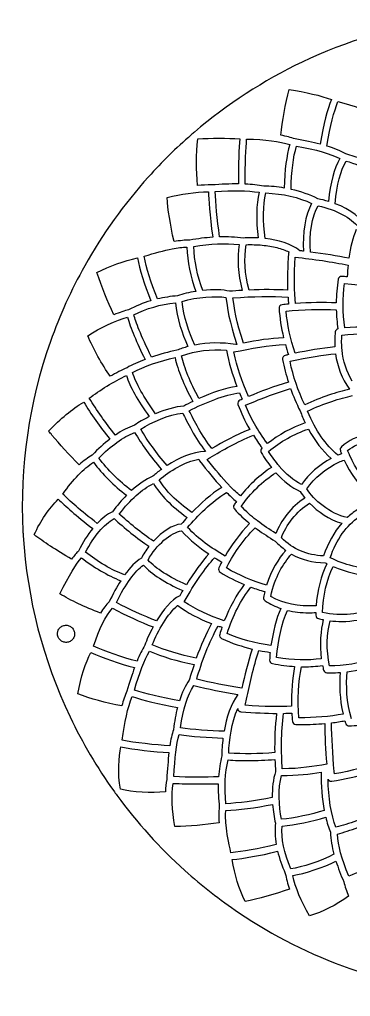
# Model space of a CAD drawing. Extents: x 47 to 537, y 322 to 810.
# Drawn here: x 47.4 to 211.5, y 321.7 to 806.6 of the extents above; entities that cross this region are included whole.
import ezdxf

# ---------------------------------------------------------------- set-up
doc = ezdxf.new("R2010")
doc.units = 0
doc.layers.add('SPLENDIDA_fix_overlaps', color=7, linetype='CONTINUOUS')

msp = doc.modelspace()

# ---------------------------------------------------------------- linework, layer by layer
at = {"layer": 'SPLENDIDA_fix_overlaps', "color": 7}
for points in [[(167.734581, 694.591264), (167.754581, 694.591264)], [(207.305482, 642.591394), (207.305482, 642.601393)], [(172.944568, 548.411629), (174.205564, 547.601631)], [(194.305514, 512.251719), (194.305514, 510.891723)], [(203.504491, 432.201919), (203.415491, 433.421916)], [(149.814625, 406.711983), (149.814625, 406.721983)]]:
    msp.add_lwpolyline(points, dxfattribs=at)
msp.add_lwpolyline([(72.444819, 497.951755), (72.03582, 497.761756), (71.615821, 497.621756), (71.185822, 497.521756), (70.745823, 497.461756), (70.294824, 497.461756), (69.855825, 497.491756), (69.415826, 497.581756), (68.984828, 497.711756), (68.584829, 497.881755), (68.19483, 498.101755), (67.82583, 498.351754), (67.495831, 498.651753), (67.185832, 498.971753), (66.915833, 499.331752), (66.685833, 499.711751), (66.504834, 500.11175), (66.355834, 500.531749), (66.254834, 500.971748), (66.205834, 501.411746), (66.194835, 501.851745), (66.234834, 502.301744), (66.314834, 502.731743), (66.444834, 503.161742), (66.625833, 503.571741), (66.834833, 503.96174), (67.095832, 504.321739), (67.385832, 504.661738), (67.714831, 504.961738), (68.06483, 505.231737), (68.444829, 505.461736), (68.855828, 505.651736), (69.274827, 505.791736), (69.705826, 505.891735), (70.145825, 505.951735), (70.595824, 505.951735), (71.035822, 505.921735), (71.475821, 505.831735), (71.89582, 505.701736), (72.305819, 505.531736), (72.694818, 505.311737), (73.064817, 505.061737), (73.395817, 504.761738), (73.705816, 504.441739), (73.964815, 504.08174), (74.194815, 503.701741), (74.385814, 503.301742), (74.535814, 502.881743), (74.635813, 502.441744), (74.685813, 502.001745), (74.694813, 501.561746), (74.655813, 501.111747), (74.564814, 500.681748), (74.435814, 500.251749), (74.265814, 499.84175), (74.044815, 499.451751), (73.794816, 499.091752), (73.504816, 498.751753), (73.174817, 498.451754), (72.825818, 498.181755)], close=True, dxfattribs=at)
for points in [[(256.975358, 806.550984), (232.955418, 803.000992), (209.464476, 795.87101), (187.564531, 785.421036)], [(187.564531, 785.421036), (168.334579, 776.251059), (150.325624, 764.521089), (134.125665, 750.681123)], [(177.004557, 749.121127), (177.794556, 756.01111), (179.105552, 764.901088), (181.155547, 771.81107)], [(181.155547, 771.81107), (189.265527, 770.541074), (196.845508, 768.761078), (202.064495, 766.901083)], [(202.064495, 766.901083), (199.9845, 761.741096), (198.274504, 755.031112), (196.415509, 744.691138)], [(199.705501, 743.771141), (201.575496, 754.221114), (203.254492, 760.851098), (205.314487, 765.861085)], [(205.314487, 765.861085), (212.984468, 763.86109), (220.564449, 761.111097), (225.855435, 758.441104)], [(132.515669, 749.301127), (125.035687, 742.811143), (117.964705, 735.86116), (111.345722, 728.501179)], [(134.125665, 750.681123), (133.584666, 750.221124), (133.044667, 749.761126), (132.515669, 749.301127)], [(135.685661, 724.221189), (134.944663, 731.97117), (134.955663, 739.411151), (135.725661, 747.381132)], [(135.725661, 747.381132), (142.495644, 747.761131), (150.345624, 747.751131), (156.615608, 747.361132)], [(156.615608, 747.361132), (156.214609, 742.681143), (155.84561, 735.371162), (155.94461, 724.961188)], [(159.345602, 724.861188), (159.245602, 735.331162), (159.615601, 742.601143), (160.0156, 747.221132)], [(160.0156, 747.221132), (169.194577, 747.031132), (176.385559, 746.131135), (181.444546, 744.551139)], [(184.01554, 747.271132), (182.024545, 748.00113), (179.685551, 748.621128), (177.004557, 749.121127)], [(196.415509, 744.691138), (192.814518, 745.621136), (188.674528, 746.491134), (184.01554, 747.271132)], [(181.444546, 744.551139), (179.754551, 739.031152), (178.845553, 731.93117), (178.685553, 722.941193)], [(182.084545, 722.271194), (182.205544, 731.191172), (183.095542, 738.391154), (184.745538, 743.691141)], [(184.745538, 743.691141), (194.385514, 742.011145), (201.705496, 739.93115), (206.155485, 737.631156)], [(209.155477, 739.85115), (206.825483, 741.261147), (203.665491, 742.571144), (199.705501, 743.771141)], [(206.155485, 737.631156), (203.375492, 732.631168), (201.584496, 725.761186), (200.605498, 716.281209)], [(217.575456, 737.031157), (214.774463, 738.221154), (211.88547, 739.191152), (209.155477, 739.85115)], [(203.91549, 715.171212), (204.855488, 724.791188), (206.575484, 731.581171), (209.305477, 736.311159)], [(209.305477, 736.311159), (217.875455, 734.041165), (226.915433, 728.901178), (228.955428, 725.161187)], [(111.345722, 728.501179), (99.194752, 715.011212), (88.575779, 700.14125), (79.714801, 684.291289)], [(142.615643, 724.461189), (140.345649, 724.491189), (138.035655, 724.401189), (135.685661, 724.221189)], [(155.94461, 724.961188), (151.91562, 725.001187), (147.495631, 724.841188), (142.615643, 724.461189)], [(168.464579, 723.93119), (165.705586, 724.411189), (162.665593, 724.711188), (159.345602, 724.861188)], [(178.685553, 722.941193), (175.355562, 723.511191), (171.91557, 723.85119), (168.464579, 723.93119)], [(120.524699, 718.231204), (127.625681, 720.0512), (134.504664, 720.981198), (141.024647, 721.051197)], [(123.99569, 696.351259), (122.105695, 704.861238), (120.935698, 712.221219), (120.524699, 718.231204)], [(141.024647, 721.051197), (141.165647, 717.151207), (141.655646, 709.991225), (143.174642, 698.511254)], [(144.424639, 721.181197), (153.125617, 721.801195), (160.274599, 721.681196), (166.194585, 720.841198)], [(146.584634, 698.671253), (145.395637, 707.631231), (144.625638, 715.651211), (144.424639, 721.181197)], [(166.194585, 720.841198), (164.765588, 714.631213), (164.605588, 706.721233), (165.765586, 698.141255)], [(169.254577, 697.851255), (168.01558, 706.511234), (168.12558, 714.461214), (169.605576, 720.491199)], [(169.605576, 720.491199), (177.875555, 720.1512), (185.935535, 718.271204), (192.245519, 715.291212)], [(195.254512, 717.611206), (191.444521, 719.611201), (186.935533, 721.191197), (182.084545, 722.271194)], [(200.605498, 716.281209), (198.895503, 716.791208), (197.115507, 717.241207), (195.254512, 717.611206)], [(192.245519, 715.291212), (189.084527, 709.601226), (187.535531, 700.431249), (188.274529, 691.581271)], [(191.734521, 691.151272), (190.885523, 699.741251), (192.395519, 708.981228), (195.464511, 714.101215)], [(195.464511, 714.101215), (204.555489, 712.15122), (211.625471, 708.341229), (215.544461, 703.371242)], [(220.14545, 702.571244), (217.214457, 707.92123), (211.535471, 712.301219), (203.91549, 715.171212)], [(143.174642, 698.511254), (139.575651, 698.261254), (135.82566, 697.801255), (131.84567, 697.091257)], [(158.405604, 698.121255), (154.555614, 698.611253), (150.645623, 698.791253), (146.584634, 698.671253)], [(165.765586, 698.141255), (163.214592, 698.281254), (160.714598, 698.261254), (158.405604, 698.121255)], [(214.405464, 702.411244), (212.655468, 698.291254), (211.444471, 693.681266), (210.705473, 688.10128)], [(123.064692, 692.721268), (125.765686, 693.241267), (128.18568, 693.541266), (130.375674, 693.651266)], [(131.84567, 697.091257), (129.495676, 697.081257), (126.895683, 696.831258), (123.99569, 696.351259)], [(130.375674, 693.651266), (130.685673, 686.271284), (132.12567, 679.031302), (134.765663, 671.631321)], [(133.745666, 693.971265), (142.064645, 695.351262), (149.334627, 695.651261), (156.375609, 694.921263)], [(138.214654, 672.08132), (135.515661, 679.461301), (134.035665, 686.641283), (133.745666, 693.971265)], [(156.375609, 694.921263), (155.234612, 687.92128), (155.694611, 680.271299), (157.754606, 672.13132)], [(161.214597, 672.301319), (159.084602, 680.401299), (158.595604, 687.95128), (159.774601, 694.791263)], [(159.774601, 694.791263), (162.504594, 694.911263), (165.185587, 694.831263), (167.734581, 694.591264)], [(167.754581, 694.591264), (170.314574, 694.351264), (172.754568, 693.941265), (174.984563, 693.361267)], [(186.444534, 691.791271), (182.095545, 695.281262), (175.694561, 697.121257), (169.254577, 697.851255)], [(174.984563, 693.361267), (177.214557, 692.801268), (179.254552, 692.07127), (181.004547, 691.211272)], [(109.225727, 689.061277), (114.544714, 690.761273), (119.105702, 691.97127), (123.064692, 692.721268)], [(115.82571, 667.90133), (112.484719, 676.15131), (110.254724, 683.261292), (109.225727, 689.061277)], [(180.845548, 690.651273), (180.225549, 684.07129), (180.14555, 677.641306), (180.355549, 672.241319)], [(181.004547, 691.211272), (180.915548, 691.031272), (180.865548, 690.851273), (180.845548, 690.651273)], [(184.205539, 665.621336), (183.665541, 671.121322), (183.375542, 679.721301), (184.08454, 688.621278)], [(184.08454, 688.621278), (193.044517, 687.681281), (202.605493, 686.251284), (210.325474, 684.701288)], [(188.274529, 691.581271), (187.665531, 691.651271), (187.055532, 691.721271), (186.444534, 691.791271)], [(210.705473, 688.10128), (205.024487, 689.231277), (198.395504, 690.291274), (191.734521, 691.151272)], [(79.714801, 684.291289), (72.995818, 672.291319), (67.294832, 659.721351), (62.714843, 646.761383)], [(85.765786, 681.081297), (92.08477, 684.01129), (99.214752, 686.971283), (105.924735, 688.251279)], [(105.924735, 688.251279), (106.995733, 682.301294), (109.165727, 675.321312), (112.504719, 667.011332)], [(210.325474, 684.701288), (210.155475, 682.861293), (210.024475, 680.911298), (209.935475, 678.851303)], [(94.115765, 660.03135), (90.975773, 666.861333), (88.285779, 673.621316), (85.765786, 681.081297)], [(207.214482, 679.091302), (206.334484, 679.161302), (205.535486, 678.541304), (205.405486, 677.651306)], [(209.935475, 678.851303), (209.035477, 678.941303), (208.13548, 679.021302), (207.214482, 679.091302)], [(205.405486, 677.651306), (204.794488, 673.711316), (204.484489, 669.831325), (204.444489, 665.911335)], [(208.635478, 653.501366), (207.605481, 661.191347), (207.564481, 668.281329), (208.535479, 675.571311)], [(208.535479, 675.571311), (217.734456, 674.751313), (225.984435, 673.291317), (232.09542, 671.421321)], [(125.785686, 669.451326), (122.314694, 669.161327), (119.004702, 668.651328), (115.82571, 667.90133)], [(134.765663, 671.631321), (131.535671, 671.121322), (128.395679, 670.381324), (125.785686, 669.451326)], [(127.98468, 666.611333), (135.205662, 668.931328), (144.984638, 669.551326), (149.765626, 668.601328)], [(151.435621, 671.691321), (148.334629, 672.541319), (143.365642, 672.621318), (138.214654, 672.08132)], [(157.754606, 672.13132), (155.674611, 672.01132), (153.564616, 671.87132), (151.435621, 671.691321)], [(153.214617, 668.421329), (163.105592, 669.181327), (172.475569, 669.321327), (180.524549, 668.831328)], [(180.355549, 672.241319), (174.535564, 672.581319), (168.05558, 672.601318), (161.214597, 672.301319)], [(112.504719, 667.011332), (108.674728, 665.881335), (105.015737, 664.391339), (101.504746, 662.511344)], [(104.09574, 660.03135), (110.365724, 663.221342), (117.135707, 665.141337), (124.665688, 665.921335)], [(124.665688, 665.921335), (125.575686, 658.541354), (127.794681, 650.841373), (130.915673, 644.241389)], [(134.305664, 645.031387), (131.135672, 651.531371), (128.865678, 659.251352), (127.98468, 666.611333)], [(149.765626, 668.601328), (150.375624, 664.00134), (151.375622, 656.471359), (155.075612, 645.331387)], [(158.435604, 646.001385), (154.895613, 656.571359), (153.825615, 663.84134), (153.214617, 668.421329)], [(177.595556, 665.021337), (176.694558, 664.921338), (176.02456, 664.13134), (176.08456, 663.231342)], [(180.814548, 665.351337), (179.714551, 665.251337), (178.635553, 665.141337), (177.595556, 665.021337)], [(180.524549, 668.831328), (180.605548, 667.581331), (180.705548, 666.421334), (180.814548, 665.351337)], [(204.444489, 665.911335), (198.334504, 666.201334), (191.015522, 666.091335), (184.205539, 665.621336)], [(101.504746, 662.511344), (99.635751, 662.061345), (97.024757, 661.191347), (94.115765, 660.03135)], [(112.834718, 639.051402), (107.385732, 650.001375), (105.064737, 656.571359), (104.09574, 660.03135)], [(176.08456, 663.231342), (176.385559, 658.451354), (177.135557, 653.611366), (178.325554, 648.641378)], [(179.595551, 661.821345), (187.564531, 662.621343), (196.984508, 662.881343), (204.475489, 662.501344)], [(184.09554, 640.951398), (181.645546, 648.231379), (180.16555, 655.101362), (179.595551, 661.821345)], [(204.475489, 662.501344), (204.564489, 659.401351), (204.834488, 656.241359), (205.274487, 652.981368)], [(81.185797, 649.551376), (87.064782, 653.571366), (95.765761, 657.311357), (100.895748, 658.831353)], [(100.895748, 658.831353), (102.395744, 653.621366), (105.424736, 646.321384), (109.615726, 637.881405)], [(203.97549, 651.511371), (203.725491, 648.941378), (203.665491, 646.461384), (203.794491, 644.06139)], [(205.274487, 652.981368), (204.575489, 652.811368), (204.05549, 652.231369), (203.97549, 651.511371)], [(207.305482, 642.601393), (207.084482, 644.941388), (207.064482, 647.371382), (207.254482, 649.881375)], [(207.254482, 649.881375), (214.705463, 651.031372), (223.88544, 650.611373), (229.375427, 648.881378)], [(229.625426, 652.341369), (224.05544, 653.911365), (215.88546, 654.361364), (208.635478, 653.501366)], [(62.714843, 646.761383), (52.06487, 616.681458), (47.395882, 584.491539), (49.064877, 552.631618)], [(92.365769, 629.511426), (88.285779, 635.201412), (83.97579, 643.451391), (81.185797, 649.551376)], [(154.655613, 645.241387), (147.714631, 646.391384), (140.814648, 646.311384), (134.305664, 645.031387)], [(153.655616, 641.561396), (162.084595, 643.341392), (170.905573, 644.941388), (179.205552, 645.281387)], [(155.075612, 645.331387), (154.935613, 645.301387), (154.794613, 645.271387), (154.655613, 645.241387)], [(178.325554, 648.641378), (171.81457, 648.321379), (165.064587, 647.291382), (158.435604, 646.001385)], [(179.205552, 645.281387), (179.665551, 643.621391), (180.18555, 641.941395), (180.745548, 640.241399)], [(125.365687, 642.411394), (121.305697, 641.641396), (116.955708, 640.451399), (112.834718, 639.051402)], [(130.915673, 644.241389), (129.024677, 643.731391), (127.174682, 643.121392), (125.365687, 642.411394)], [(127.785681, 639.691401), (134.685663, 642.211394), (142.285644, 643.121392), (150.044625, 642.391394)], [(150.044625, 642.391394), (151.155622, 636.09141), (152.915618, 630.381424), (155.194612, 624.501439)], [(160.944598, 619.461451), (157.665606, 627.071432), (155.145612, 633.921415), (153.655616, 641.561396)], [(180.745548, 640.241399), (180.19455, 640.1214), (179.655551, 640.0014), (179.165552, 639.8914)], [(181.535546, 636.931408), (190.435524, 638.871403), (198.314504, 640.1714), (204.09549, 640.671398)], [(203.794491, 644.06139), (197.444506, 643.511391), (189.885525, 642.141395), (184.09554, 640.951398)], [(204.09549, 640.671398), (204.935488, 634.281414), (207.214482, 628.451429), (210.964473, 623.041442)], [(212.415469, 627.061432), (209.524476, 631.84142), (207.83448, 636.981408), (207.305482, 642.591394)], [(109.615726, 637.881405), (106.265734, 636.601408), (103.185742, 635.201412), (100.694748, 633.781416)], [(103.455741, 631.421421), (109.024727, 634.381414), (117.135707, 637.211407), (124.524689, 638.771403)], [(124.524689, 638.771403), (125.924685, 632.431419), (128.745678, 625.441436), (133.294667, 617.061457)], [(136.385659, 618.501454), (131.88567, 626.751433), (129.105677, 633.571416), (127.785681, 639.691401)], [(179.165552, 639.8914), (178.265554, 639.691401), (177.685556, 638.811403), (177.865555, 637.911405)], [(177.865555, 637.911405), (178.645553, 633.921415), (179.575551, 630.231424), (180.714548, 626.631433)], [(188.845528, 615.291462), (185.405536, 622.571444), (183.155542, 629.211427), (181.535546, 636.931408)], [(100.694748, 633.781416), (98.165755, 632.661418), (95.274762, 631.171422), (92.365769, 629.511426)], [(114.875713, 610.921473), (108.964728, 619.091452), (105.115737, 625.981435), (103.455741, 631.421421)], [(81.984795, 618.671453), (86.865783, 622.451444), (94.355764, 627.021432), (100.375749, 629.891425)], [(100.375749, 629.891425), (102.185745, 624.261439), (105.915735, 617.551456), (111.705721, 609.481476)], [(180.714548, 626.631433), (173.584566, 624.511439), (166.745583, 621.871445), (160.944598, 619.461451)], [(131.575671, 612.371469), (139.044652, 616.361459), (149.355627, 620.411449), (156.495609, 621.241447)], [(155.194612, 624.501439), (149.524626, 623.671441), (142.564644, 621.261447), (136.385659, 618.501454)], [(156.495609, 621.241447), (156.924608, 620.221449), (157.355607, 619.191452), (157.805605, 618.141455)], [(159.484601, 615.161462), (165.754586, 617.831455), (173.615566, 620.981448), (181.794546, 623.411441)], [(181.794546, 623.411441), (183.095542, 619.761451), (184.625538, 616.13146), (186.495534, 612.311469)], [(210.964473, 623.041442), (204.944488, 621.641446), (196.955508, 619.251452), (188.845528, 615.291462)], [(61.785846, 602.331494), (67.82583, 608.551479), (73.424816, 613.171467), (79.194802, 616.731458)], [(79.194802, 616.731458), (82.845793, 610.691473), (87.205782, 604.521489), (92.18577, 598.361504)], [(94.944763, 600.361499), (89.964775, 606.511484), (85.605786, 612.661468), (81.984795, 618.671453)], [(133.294667, 617.061457), (131.714671, 616.291459), (130.225674, 615.511461), (128.845678, 614.751463)], [(156.655608, 617.651456), (155.82561, 617.291457), (155.415611, 616.361459), (155.725611, 615.511461)], [(157.805605, 618.141455), (157.424606, 617.981455), (157.024607, 617.811455), (156.655608, 617.651456)], [(190.225524, 612.19147), (198.424504, 616.201459), (206.515484, 618.551454), (212.444469, 619.89145)], [(107.475731, 603.221492), (112.915718, 606.771483), (121.424696, 610.481474), (128.325679, 611.281472)], [(128.845678, 614.751463), (124.495689, 614.381464), (119.495701, 612.881468), (114.875713, 610.921473)], [(128.325679, 611.281472), (130.355674, 606.991483), (134.535664, 598.761503), (139.605651, 592.251519)], [(142.825643, 593.661516), (137.855655, 599.8215), (133.674666, 607.94148), (131.575671, 612.371469)], [(155.725611, 615.511461), (157.194607, 611.421471), (159.115602, 607.361482), (161.555596, 603.181492)], [(170.274574, 596.09151), (165.355587, 602.871493), (161.875595, 609.001477), (159.484601, 615.161462)], [(186.495534, 612.311469), (187.345532, 610.211474), (188.214529, 608.251479), (189.115527, 606.391484)], [(205.265487, 590.361524), (199.105502, 595.471511), (194.405514, 602.281494), (190.225524, 612.19147)], [(111.705721, 609.481476), (108.944728, 608.13148), (106.424734, 606.671483), (104.424739, 605.261487)], [(189.115527, 606.391484), (182.455544, 604.09149), (175.91556, 600.531499), (170.274574, 596.09151)], [(63.484841, 600.361499), (62.905843, 601.041497), (62.334844, 601.691496), (61.785846, 602.331494)], [(86.725783, 588.911528), (92.694768, 595.021512), (98.785753, 599.381502), (104.464739, 601.641496)], [(104.424739, 605.261487), (101.305747, 604.16149), (98.135755, 602.521494), (94.944763, 600.361499)], [(104.464739, 601.641496), (107.92473, 595.751511), (112.285719, 589.711526), (117.714706, 583.291542)], [(120.524699, 585.241537), (115.165712, 591.551521), (110.865723, 597.471506), (107.475731, 603.221492)], [(161.555596, 603.181492), (154.555614, 600.271499), (148.19463, 596.851508), (142.825643, 593.661516)], [(170.865573, 592.201519), (176.665558, 597.071507), (183.615541, 600.961498), (190.685523, 603.341492)], [(190.685523, 603.341492), (193.924515, 597.321507), (197.575506, 592.601518), (201.935495, 588.741528)], [(76.944808, 585.591536), (71.94482, 590.531524), (67.285832, 595.94151), (63.484841, 600.361499)], [(92.18577, 598.361504), (89.285777, 596.13151), (86.365784, 593.481516), (83.444791, 590.411524)], [(141.975645, 589.181527), (147.87563, 592.791518), (155.165612, 596.891508), (163.345592, 600.241499)], [(163.345592, 600.241499), (164.645588, 598.181505), (166.075585, 596.08151), (167.655581, 593.921515)], [(219.96445, 601.031497), (214.905463, 599.751501), (210.555474, 597.561506), (206.984483, 594.461514)], [(210.095475, 592.621518), (215.82546, 597.151507), (223.714441, 599.271502), (233.575416, 598.951503)], [(139.605651, 592.251519), (133.075667, 591.96152), (126.205684, 588.931528), (120.524699, 585.241537)], [(167.535581, 593.821515), (166.924583, 593.281517), (166.785583, 592.381519), (167.205582, 591.671521)], [(167.205582, 591.671521), (168.825578, 588.971528), (170.535574, 586.501534), (172.305569, 584.271539)], [(167.655581, 593.921515), (167.615581, 593.891515), (167.575581, 593.861515), (167.535581, 593.821515)], [(176.10556, 584.991538), (174.285564, 587.131532), (172.535569, 589.541526), (170.865573, 592.201519)], [(206.984483, 594.461514), (206.455484, 594.011515), (206.265484, 593.291517), (206.484484, 592.631518)], [(206.484484, 592.631518), (206.655483, 592.11152), (206.845483, 591.591521), (207.044482, 591.071522)], [(210.615473, 591.301522), (210.435474, 591.741521), (210.254474, 592.18152), (210.095475, 592.621518)], [(68.834828, 571.081572), (74.004815, 578.351554), (79.115802, 583.621541), (84.07579, 586.811533)], [(83.444791, 590.411524), (81.294797, 589.151527), (79.125802, 587.551531), (76.944808, 585.591536)], [(84.07579, 586.811533), (88.455779, 580.921548), (94.165765, 575.211562), (100.424749, 570.441574)], [(102.924743, 572.811568), (96.714758, 577.481556), (91.035772, 583.111542), (86.725783, 588.911528)], [(116.645708, 578.091555), (121.935695, 582.661543), (129.355677, 587.011532), (136.274659, 588.411529)], [(136.274659, 588.411529), (136.314659, 588.13153), (136.424659, 587.86153), (136.605658, 587.631531)], [(136.605658, 587.631531), (140.595649, 582.561544), (144.08464, 578.221554), (147.635631, 574.371564)], [(140.455649, 588.241529), (140.905648, 588.521529), (141.385647, 588.811528), (141.845645, 589.101527)], [(151.325622, 575.401561), (147.794631, 579.101552), (144.345639, 583.321542), (140.455649, 588.241529)], [(141.845645, 589.101527), (141.895645, 589.121527), (141.935645, 589.151527), (141.975645, 589.181527)], [(201.935495, 588.741528), (196.06451, 585.581536), (190.805523, 580.991548), (187.225532, 575.80156)], [(189.825525, 573.581566), (193.535516, 579.101552), (199.334502, 583.90154), (205.694486, 586.831533)], [(207.044482, 591.071522), (206.444484, 590.851523), (205.855485, 590.611523), (205.265487, 590.361524)], [(205.694486, 586.831533), (205.714486, 586.841533), (205.725486, 586.841533), (205.745486, 586.851533)], [(205.745486, 586.851533), (206.615483, 587.251532), (207.484481, 587.611531), (208.365479, 587.94153)], [(208.365479, 587.94153), (211.375472, 581.411546), (215.89546, 575.231562), (220.774448, 571.051572)], [(211.044472, 590.611523), (210.955473, 590.881523), (210.805473, 591.121522), (210.615473, 591.301522)], [(211.115472, 590.131525), (211.115472, 590.291524), (211.095472, 590.451524), (211.044472, 590.611523)], [(223.305442, 573.361567), (218.535454, 577.341557), (213.975465, 583.651541), (211.115472, 590.131525)], [(117.714706, 583.291542), (116.18571, 582.161545), (114.785713, 581.011547), (113.544716, 579.89155)], [(172.305569, 584.271539), (166.745583, 580.711548), (161.225597, 575.611561), (156.915608, 570.101575)], [(176.14556, 584.951538), (176.13556, 584.961538), (176.11556, 584.981538), (176.10556, 584.991538)], [(187.225532, 575.80156), (183.385542, 577.741556), (179.645551, 580.841548), (176.14556, 584.951538)], [(113.544716, 579.89155), (109.955725, 578.291554), (106.405734, 575.93156), (102.924743, 572.811568)], [(132.895668, 561.891595), (125.084687, 567.501581), (119.8557, 572.701568), (116.645708, 578.091555)], [(157.365607, 564.941588), (161.725596, 571.411571), (168.12558, 577.641556), (174.524564, 581.651546)], [(174.524564, 581.651546), (178.325554, 577.421556), (182.415544, 574.261564), (186.625533, 572.311569)], [(96.865758, 561.161597), (102.365744, 568.331579), (108.04473, 573.401566), (113.785716, 576.241559)], [(113.785716, 576.241559), (117.205707, 570.571574), (122.584694, 565.151587), (130.544674, 559.391602)], [(147.635631, 574.371564), (142.194645, 570.931573), (137.135657, 566.281584), (132.895668, 561.891595)], [(151.734621, 574.981563), (151.615621, 575.141562), (151.484621, 575.291562), (151.325622, 575.401561)], [(156.915608, 570.101575), (155.135612, 571.621571), (153.415616, 573.241567), (151.734621, 574.981563)], [(186.625533, 572.311569), (187.225532, 571.301572), (187.96453, 570.221574), (188.875528, 569.101577)], [(209.885475, 559.401601), (201.455496, 560.991598), (193.084517, 568.381579), (189.825525, 573.581566)], [(54.615863, 550.921623), (57.924855, 557.991605), (61.794846, 563.631591), (66.625833, 568.491579)], [(66.625833, 568.491579), (69.944825, 565.241587), (75.355812, 560.381599), (83.655791, 553.961615)], [(85.905785, 556.521609), (77.495806, 563.021592), (72.09582, 567.89158), (68.834828, 571.081572)], [(100.424749, 570.441574), (98.075755, 568.07158), (95.745761, 565.361587), (93.475766, 562.301594)], [(130.714673, 554.501614), (135.605661, 560.0416), (142.524644, 567.251582), (150.035625, 571.86157)], [(150.035625, 571.86157), (151.605621, 570.281574), (153.225617, 568.781578), (154.905613, 567.361582)], [(154.905613, 567.361582), (154.515614, 566.801583), (154.145615, 566.251584), (153.785616, 565.691586)], [(188.875528, 569.101577), (182.055545, 564.851588), (176.895558, 557.561606), (174.424564, 551.511621)], [(153.785616, 565.691586), (153.375617, 565.051587), (153.444616, 564.221589), (153.944615, 563.651591)], [(153.944615, 563.651591), (156.435609, 560.841598), (158.935603, 558.511604), (161.475596, 556.441609)], [(164.765588, 558.191605), (162.245594, 560.1416), (159.785601, 562.321594), (157.365607, 564.941588)], [(177.234557, 549.381627), (179.435551, 555.331612), (184.685538, 562.691593), (191.194522, 566.531584)], [(191.194522, 566.531584), (195.285512, 562.361594), (201.064497, 558.291604), (207.165482, 556.551609)], [(214.814463, 563.171592), (213.105467, 562.121595), (211.455471, 560.861598), (209.885475, 559.401601)], [(80.1558, 542.221644), (84.234789, 550.171625), (89.194777, 556.02161), (94.305764, 558.901603)], [(93.475766, 562.301594), (90.855773, 560.971598), (88.314779, 559.031602), (85.905785, 556.521609)], [(94.305764, 558.901603), (99.035752, 554.441614), (106.105735, 548.801628), (111.555721, 545.121637)], [(113.774716, 547.721631), (108.04473, 551.541621), (101.145747, 557.171607), (96.865758, 561.161597)], [(130.544674, 559.391602), (129.495676, 558.261604), (128.524679, 557.161607), (127.615681, 556.13161)], [(165.314587, 557.801605), (165.155587, 557.971605), (164.964588, 558.101605), (164.765588, 558.191605)], [(165.405586, 557.691606), (165.375587, 557.721606), (165.355587, 557.761606), (165.314587, 557.801605)], [(174.424564, 551.511621), (171.334572, 553.501616), (168.334579, 555.451611), (165.405586, 557.691606)], [(201.415496, 539.461651), (204.515489, 548.401629), (209.655476, 555.671611), (215.754461, 559.741601)], [(83.655791, 553.961615), (81.135797, 550.861623), (78.785803, 547.121632), (76.645808, 542.801643)], [(111.135722, 538.301654), (114.995713, 545.601636), (122.754693, 552.321619), (127.714681, 552.731618)], [(127.615681, 556.13161), (123.234692, 555.85161), (118.024705, 552.321619), (113.774716, 547.721631)], [(127.714681, 552.731618), (132.13567, 548.04163), (136.385659, 544.571639), (141.245647, 541.331647)], [(149.325627, 540.311649), (142.084645, 544.581639), (136.484659, 548.491629), (130.714673, 554.501614)], [(161.475596, 556.441609), (156.655608, 551.531621), (152.385619, 545.571636), (149.325627, 540.311649)], [(149.995625, 534.391664), (152.875618, 540.291649), (158.095605, 548.231629), (164.18559, 554.341614)], [(164.18559, 554.341614), (167.044582, 552.221619), (169.955575, 550.341624), (172.944568, 548.411629)], [(207.165482, 556.551609), (203.405491, 552.19162), (200.285499, 546.641633), (198.135505, 540.361649)], [(49.064877, 552.631618), (49.105877, 551.86162), (49.145877, 551.081622), (49.194877, 550.311624)], [(49.194877, 550.311624), (51.125872, 519.231702), (59.075852, 488.531779), (72.475819, 460.431849)], [(73.234817, 538.691653), (65.424836, 543.341642), (59.424851, 547.271632), (54.615863, 550.921623)], [(198.135505, 540.361649), (189.895525, 540.711648), (183.035542, 543.661641), (177.234557, 549.381627)], [(111.555721, 545.121637), (110.075725, 543.211642), (108.794728, 541.211647), (107.81473, 539.241652)], [(179.385552, 543.131642), (175.765561, 538.771653), (172.254569, 533.571666), (169.924575, 525.911685)], [(174.205564, 547.601631), (175.85556, 545.911635), (177.575556, 544.421639), (179.385552, 543.131642)], [(67.345832, 521.601696), (71.97582, 530.681673), (75.524811, 536.561659), (78.145805, 539.471651)], [(76.645808, 542.801643), (75.625811, 541.841645), (74.495814, 540.481649), (73.234817, 538.691653)], [(78.145805, 539.471651), (83.80579, 534.901663), (91.214772, 530.551674), (97.555756, 528.05168)], [(99.504751, 530.941673), (93.274767, 533.271667), (85.794786, 537.631656), (80.1558, 542.221644)], [(107.81473, 539.241652), (105.024737, 537.511656), (102.265744, 534.761663), (99.504751, 530.941673)], [(130.105675, 526.051685), (121.524696, 529.841675), (115.015712, 534.051665), (111.135722, 538.301654)], [(129.035677, 517.581706), (134.115665, 526.601683), (139.625651, 534.591664), (144.13564, 539.461651)], [(141.245647, 541.331647), (137.834655, 537.561656), (133.944665, 532.211669), (130.105675, 526.051685)], [(144.13564, 539.461651), (145.274637, 538.751653), (146.444634, 538.041655), (147.674631, 537.321657)], [(172.00457, 520.291699), (174.084565, 530.271674), (178.115555, 536.331659), (182.274544, 541.291647)], [(182.274544, 541.291647), (187.194532, 538.491654), (192.705518, 537.061657), (198.905503, 536.931658)], [(225.075437, 533.381667), (216.944458, 533.831665), (208.274479, 536.05166), (201.415496, 539.461651)], [(95.444761, 517.261707), (100.01575, 526.541684), (104.495739, 532.771668), (108.805728, 535.82166)], [(108.805728, 535.82166), (112.955718, 531.351672), (119.645701, 527.001682), (128.314679, 523.121692)], [(146.245634, 534.421664), (145.895635, 533.631666), (146.185635, 532.711668), (146.915633, 532.261669)], [(147.674631, 537.321657), (147.135632, 536.311659), (146.655633, 535.331662), (146.245634, 534.421664)], [(169.924575, 525.911685), (162.734593, 527.96168), (156.464609, 530.621673), (149.995625, 534.391664)], [(199.8455, 536.451659), (196.915508, 530.741673), (194.955513, 523.101692), (194.435514, 515.661711)], [(197.705506, 512.261719), (197.765506, 520.271699), (199.754501, 528.901678), (202.935493, 535.031662)], [(198.905503, 536.931658), (199.214502, 536.771658), (199.524501, 536.611658), (199.8455, 536.451659)], [(202.935493, 535.031662), (209.214477, 532.381669), (216.504459, 530.611673), (223.515441, 530.071675)], [(146.915633, 532.261669), (150.924623, 529.851675), (154.825613, 527.85168), (158.865603, 526.161685)], [(97.555756, 528.05168), (95.645761, 525.061687), (93.734766, 521.571696), (91.80577, 517.531706)], [(158.865603, 526.161685), (154.984613, 521.141697), (151.544621, 514.871713), (148.944628, 508.14173)], [(150.365624, 501.881745), (153.044617, 510.551724), (157.285607, 518.791703), (162.165595, 524.861688)], [(162.165595, 524.861688), (164.385589, 524.04169), (166.674583, 523.301692), (169.044577, 522.621693)], [(87.544781, 512.00172), (79.645801, 514.961713), (72.855818, 518.181705), (67.345832, 521.601696)], [(126.865683, 520.631698), (122.655693, 518.551704), (118.584704, 513.511716), (115.325712, 508.10173)], [(128.314679, 523.121692), (127.83468, 522.301694), (127.345682, 521.471696), (126.865683, 520.631698)], [(168.424579, 519.761701), (168.294579, 519.061702), (168.615578, 518.351704), (169.214577, 517.991705)], [(169.044577, 522.621693), (168.825578, 521.701696), (168.615578, 520.751698), (168.424579, 519.761701)], [(194.435514, 515.661711), (185.225537, 515.121712), (178.714553, 516.461709), (172.00457, 520.291699)], [(84.12579, 495.561761), (86.865783, 504.18174), (90.024775, 510.511724), (93.555766, 514.431714)], [(91.80577, 517.531706), (90.305774, 516.02171), (88.895778, 514.181715), (87.544781, 512.00172)], [(93.555766, 514.431714), (99.85575, 510.991723), (107.265732, 507.551731), (113.625716, 505.111737)], [(115.325712, 508.10173), (109.095727, 510.461724), (101.734746, 513.851715), (95.444761, 517.261707)], [(113.194717, 496.18176), (116.03571, 503.461741), (121.015697, 511.731721), (125.714686, 515.771711)], [(125.714686, 515.771711), (125.745686, 515.741711), (125.774686, 515.711711), (125.814685, 515.691711)], [(125.814685, 515.691711), (130.555674, 512.271719), (136.294659, 509.241727), (142.665643, 506.761733)], [(148.944628, 508.14173), (141.395647, 510.601723), (134.555664, 513.821715), (129.035677, 517.581706)], [(169.214577, 517.991705), (171.774571, 516.441709), (174.305564, 515.231712), (176.935558, 514.311714)], [(176.935558, 514.311714), (174.754563, 509.271727), (173.004567, 502.571744), (172.07557, 495.90176)], [(222.774443, 514.851713), (217.355457, 511.321722), (206.725483, 510.231724), (197.705506, 512.261719)], [(174.895563, 489.981775), (175.415561, 498.061755), (177.515556, 507.261732), (180.225549, 513.351717)], [(180.225549, 513.351717), (183.495541, 512.551719), (186.955533, 512.14172), (190.834523, 512.14172)], [(190.834523, 512.14172), (191.94452, 512.14172), (193.115517, 512.19172), (194.305514, 512.251719)], [(194.305514, 510.891723), (194.325514, 510.131725), (194.845513, 509.471726), (195.575511, 509.271727)], [(195.575511, 509.271727), (196.385509, 509.061727), (197.194507, 508.891728), (198.024505, 508.731728)], [(207.135482, 507.84173), (212.615468, 507.84173), (217.895455, 508.781728), (221.915445, 510.541724)], [(113.625716, 505.111737), (111.85572, 501.831745), (110.435724, 498.601753), (109.484726, 495.99176)], [(142.665643, 506.761733), (139.83465, 501.841745), (137.194657, 495.601761), (135.055662, 489.641776)], [(135.245662, 479.251802), (137.575656, 487.261782), (141.535646, 498.161755), (145.905635, 505.571736)], [(145.905635, 505.571736), (146.524634, 505.351737), (147.155632, 505.151737), (147.785631, 504.951738)], [(147.785631, 504.951738), (147.395632, 503.781741), (147.024632, 502.621743), (146.685633, 501.441746)], [(198.024505, 508.731728), (196.765508, 503.561741), (196.13551, 496.311759), (197.044507, 489.361777)], [(201.155497, 485.751786), (199.294502, 493.471766), (199.9055, 502.351744), (201.385497, 508.18173)], [(201.385497, 508.18173), (203.294492, 507.95173), (205.225487, 507.84173), (207.135482, 507.84173)], [(146.685633, 501.441746), (146.455634, 500.651748), (146.825633, 499.81175), (147.575631, 499.441751)], [(147.575631, 499.441751), (152.674618, 496.941758), (158.044605, 495.271762), (162.774593, 494.161765)], [(172.07557, 495.90176), (164.254589, 496.961758), (156.504609, 499.081752), (150.365624, 501.881745)], [(105.665736, 488.15178), (98.535754, 489.921775), (89.665776, 492.971768), (84.12579, 495.561761)], [(109.484726, 495.99176), (108.15573, 493.721766), (106.895733, 491.161772), (105.665736, 488.15178)], [(135.055662, 489.641776), (126.754683, 491.331772), (119.564701, 493.481766), (113.194717, 496.18176)], [(76.274809, 471.92182), (77.924805, 480.481799), (80.1458, 487.501781), (82.774793, 492.441769)], [(82.774793, 492.441769), (88.455779, 489.801775), (97.135757, 486.791783), (104.424739, 484.951788)], [(104.345739, 473.741816), (106.895733, 482.401794), (109.234727, 488.491779), (111.765721, 493.111767)], [(111.765721, 493.111767), (118.265704, 490.341774), (125.555686, 488.13178), (133.935665, 486.401784)], [(162.774593, 494.161765), (160.544599, 487.391782), (159.015602, 480.971798), (157.655606, 474.741813)], [(159.9556, 469.231827), (161.595596, 476.971808), (163.305592, 484.971788), (166.125585, 493.431766)], [(166.125585, 493.431766), (168.205579, 493.021767), (170.084575, 492.731768), (171.685571, 492.511769)], [(171.685571, 492.511769), (171.555571, 491.201772), (171.464571, 489.901775), (171.415571, 488.631778)], [(197.044507, 489.361777), (190.095525, 488.371779), (183.305542, 488.551779), (174.895563, 489.981775)], [(222.964443, 489.931775), (216.875458, 487.001782), (207.685481, 485.641786), (201.155497, 485.751786)], [(104.424739, 484.951788), (103.194742, 481.611796), (101.955745, 477.761806), (100.635748, 473.201817)], [(133.935665, 486.401784), (133.015667, 483.681791), (132.214669, 481.081797), (131.575671, 478.781803)], [(171.415571, 488.631778), (171.375572, 487.781781), (171.97557, 487.041782), (172.805568, 486.891783)], [(172.805568, 486.891783), (176.765558, 486.171785), (180.385549, 485.701786), (183.81454, 485.481786)], [(183.81454, 485.481786), (182.615543, 479.481801), (182.064545, 472.721818), (182.234544, 465.781836)], [(185.944535, 460.07185), (185.225537, 468.851828), (185.705536, 477.891805), (187.254532, 485.341787)], [(187.254532, 485.341787), (187.635531, 485.331787), (188.01553, 485.321787), (188.385529, 485.321787)], [(188.385529, 485.321787), (191.515521, 485.321787), (194.555514, 485.561786), (197.625506, 486.001785)], [(197.625506, 486.001785), (197.794506, 485.201787), (197.975505, 484.411789), (198.194505, 483.641791)], [(209.814475, 482.881793), (215.345462, 483.601791), (221.084447, 485.071787), (225.345437, 487.341782)], [(198.194505, 483.641791), (198.385504, 482.941793), (199.015502, 482.441794), (199.745501, 482.401794)], [(199.745501, 482.401794), (200.475499, 482.361794), (201.234497, 482.341794), (202.024495, 482.341794)], [(202.024495, 482.341794), (203.405491, 482.341794), (204.875488, 482.401794), (206.385484, 482.521794)], [(206.385484, 482.521794), (206.024485, 476.511809), (206.035485, 469.281827), (207.81448, 461.861845)], [(212.00447, 459.461851), (209.375477, 467.761831), (209.385477, 476.16181), (209.814475, 482.881793)], [(131.575671, 478.781803), (129.595676, 475.91181), (127.97568, 472.531819), (126.685683, 468.491829)], [(127.265682, 455.111862), (128.544679, 464.391839), (130.665673, 471.121822), (133.875665, 476.10181)], [(133.875665, 476.10181), (140.964648, 474.201814), (148.04463, 472.891818), (155.685611, 471.621821)], [(157.655606, 474.741813), (149.745626, 476.05181), (142.464644, 477.341807), (135.245662, 479.251802)], [(98.084755, 465.901835), (90.064775, 467.371832), (82.575794, 469.441826), (76.274809, 471.92182)], [(100.635748, 473.201817), (99.705751, 471.051822), (98.855753, 468.611828), (98.084755, 465.901835)], [(98.265754, 448.921878), (99.375752, 457.711856), (101.075747, 465.121837), (103.214742, 470.541824)], [(103.214742, 470.541824), (108.905728, 468.701828), (116.314709, 466.941833), (125.734686, 465.201837)], [(126.685683, 468.491829), (117.415706, 470.201824), (109.905725, 471.96182), (104.345739, 473.741816)], [(155.685611, 471.621821), (152.225619, 466.961833), (149.995625, 460.05185), (148.805628, 453.391867)], [(159.325602, 466.261834), (159.535601, 467.241832), (159.745601, 468.241829), (159.9556, 469.231827)], [(182.234544, 465.781836), (176.285559, 465.421836), (168.765578, 465.571836), (159.325602, 466.261834)], [(125.734686, 465.201837), (124.895688, 461.911845), (124.225689, 458.241854), (123.705691, 454.121865)], [(151.145622, 442.531894), (151.194622, 448.801878), (152.584619, 457.781856), (155.564611, 464.561839)], [(155.564611, 464.561839), (155.595611, 464.251839), (155.694611, 463.95184), (155.88561, 463.691841)], [(155.88561, 463.691841), (156.17461, 463.301842), (156.625608, 463.051842), (157.115607, 463.011842)], [(157.115607, 463.011842), (163.92459, 462.481844), (169.805575, 462.211844), (174.875563, 462.191845)], [(174.875563, 462.191845), (174.015565, 455.721861), (173.825565, 448.901878), (173.935565, 442.781893)], [(177.665556, 434.731913), (177.194557, 442.371894), (176.995558, 452.751868), (178.314554, 462.221844)], [(178.314554, 462.221844), (179.745551, 462.241844), (181.095547, 462.301844), (182.385544, 462.371844)], [(182.385544, 462.371844), (182.464544, 460.991848), (182.564544, 459.611851), (182.694543, 458.221854)], [(207.81448, 461.861845), (201.385497, 460.641848), (193.605516, 459.99185), (185.944535, 460.07185)], [(72.475819, 460.431849), (78.595804, 447.621881), (85.845785, 435.331912), (94.115765, 423.771941)], [(182.694543, 458.221854), (182.785543, 457.371857), (183.495541, 456.711858), (184.355539, 456.691858)], [(184.355539, 456.691858), (185.274537, 456.671858), (186.185535, 456.661858), (187.115532, 456.661858)], [(187.115532, 456.661858), (191.035522, 456.661858), (194.975513, 456.841858), (198.754503, 457.191857)], [(198.754503, 457.191857), (198.734503, 450.741873), (199.165502, 444.221889), (199.725501, 437.011907)], [(203.415491, 433.421916), (202.714493, 442.271894), (202.125495, 449.991875), (202.155495, 457.541856)], [(202.155495, 457.541856), (204.455489, 457.821855), (206.655483, 458.171855), (208.725478, 458.571854)], [(208.725478, 458.571854), (208.875478, 458.091855), (209.024477, 457.611856), (209.194477, 457.131857)], [(209.194477, 457.131857), (209.435476, 456.441859), (210.075475, 455.98186), (210.805473, 455.98186)], [(210.805473, 455.98186), (210.825473, 455.98186), (210.845473, 455.99186), (210.875473, 455.99186)], [(210.875473, 455.99186), (214.105465, 456.12186), (217.314457, 456.561859), (220.395449, 457.241857)], [(123.705691, 454.121865), (122.964693, 451.91187), (122.385694, 449.271877), (121.924695, 446.181885)], [(123.87569, 430.841923), (124.464689, 440.0819), (125.174687, 446.971883), (126.544684, 451.791871)], [(126.544684, 451.791871), (132.325669, 450.751873), (141.524646, 450.101875), (148.274629, 449.991875)], [(148.805628, 453.391867), (142.185645, 453.471866), (132.885668, 454.131865), (127.265682, 455.111862)], [(121.924695, 446.181885), (114.734713, 446.521884), (104.475739, 447.611881), (98.265754, 448.921878)], [(148.274629, 449.991875), (147.86563, 446.771883), (147.694631, 443.711891), (147.745631, 441.141897)], [(97.405756, 424.621938), (95.99576, 432.671918), (96.584759, 440.531899), (97.665756, 445.571886)], [(97.665756, 445.571886), (103.98474, 444.261889), (114.194715, 443.161892), (121.475696, 442.791893)], [(121.475696, 442.791893), (121.024697, 438.951903), (120.694698, 434.511914), (120.375699, 429.411926)], [(173.935565, 442.781893), (166.015585, 442.051895), (158.194605, 441.961895), (151.145622, 442.531894)], [(147.745631, 441.141897), (146.905633, 437.801905), (146.365634, 434.351914), (146.105635, 430.711923)], [(149.705626, 417.391957), (148.935628, 425.661936), (149.294627, 432.641918), (150.774623, 439.151902)], [(150.774623, 439.151902), (153.975615, 438.891903), (157.314607, 438.761903), (160.754598, 438.761903)], [(160.754598, 438.761903), (165.064587, 438.761903), (169.535576, 438.971903), (174.035565, 439.381902)], [(174.035565, 439.381902), (174.115565, 437.181907), (174.234564, 435.111912), (174.355564, 433.241917)], [(199.725501, 437.011907), (193.475516, 435.84191), (186.584534, 434.781913), (177.665556, 434.731913)], [(226.645433, 438.321904), (220.725448, 435.92191), (212.03547, 433.611916), (203.504491, 432.201919)], [(174.355564, 433.241917), (173.135567, 429.591926), (172.665568, 425.031937), (172.725568, 420.481949)], [(177.325557, 431.331922), (185.125537, 431.351922), (191.405521, 432.11192), (197.035507, 433.071917)], [(197.035507, 433.071917), (196.865508, 426.461934), (197.395507, 419.84195), (198.504504, 413.991965)], [(202.205494, 428.551929), (208.595479, 429.521926), (215.225462, 431.011922), (220.875448, 432.721918)], [(120.375699, 429.411926), (120.0357, 427.481931), (119.8147, 425.461936), (119.705701, 423.351942)], [(124.464689, 406.081985), (122.955693, 414.271964), (122.645693, 421.431946), (123.524691, 427.471931)], [(123.524691, 427.471931), (127.444681, 427.261932), (131.734671, 427.181932), (135.90566, 427.181932)], [(146.105635, 430.711923), (139.595651, 430.551924), (131.084672, 430.471924), (123.87569, 430.841923)], [(135.90566, 427.181932), (139.464651, 427.181932), (142.905643, 427.231932), (145.944635, 427.301932)], [(145.944635, 427.301932), (145.855635, 423.661941), (146.024635, 419.82195), (146.464634, 415.671961)], [(177.355557, 409.681976), (175.90556, 416.04196), (175.555561, 425.171937), (177.325557, 431.331922)], [(204.274489, 405.671986), (201.905495, 411.87197), (200.515499, 420.561949), (200.415499, 429.531926)], [(200.415499, 429.531926), (200.524499, 429.291927), (200.685498, 429.071927), (200.895498, 428.901928)], [(200.895498, 428.901928), (201.194497, 428.661928), (201.575496, 428.531929), (201.955495, 428.531929)], [(201.955495, 428.531929), (202.035495, 428.531929), (202.125495, 428.541929), (202.205494, 428.551929)], [(94.115765, 423.771941), (94.625763, 423.041942), (95.155762, 422.311944), (95.674761, 421.591946)], [(119.705701, 423.351942), (112.774718, 422.691943), (103.484741, 422.841943), (97.405756, 424.621938)], [(95.674761, 421.591946), (105.595736, 408.01098), (116.895708, 395.462011), (129.385677, 384.222039)], [(149.694626, 413.991965), (155.92461, 414.241964), (164.345589, 415.351962), (172.875568, 417.041957)], [(172.725568, 420.481949), (164.254589, 418.781953), (155.87561, 417.661956), (149.705626, 417.391957)], [(172.875568, 417.041957), (173.115567, 413.661966), (173.625566, 410.431974), (174.325564, 407.781981)], [(146.464634, 415.671961), (146.155635, 413.431966), (146.095635, 410.881973), (146.305634, 407.92198)], [(149.575626, 411.241972), (149.575626, 412.211969), (149.615626, 413.131967), (149.694626, 413.991965)], [(198.504504, 413.991965), (192.214519, 412.12197), (183.415541, 410.161975), (177.355557, 409.681976)], [(225.214437, 414.141965), (218.024455, 409.821975), (210.694473, 407.401981), (204.274489, 405.671986)], [(146.305634, 407.92198), (139.145652, 406.881983), (131.665671, 405.951985), (124.464689, 406.081985)], [(149.814625, 406.721983), (149.655626, 408.361979), (149.575626, 409.861975), (149.575626, 411.241972)], [(174.325564, 407.781981), (173.924565, 404.401989), (174.035565, 400.851998), (174.674563, 397.102007)], [(177.615556, 406.301984), (183.88554, 406.781983), (192.665518, 408.721978), (199.214502, 410.661973)], [(199.214502, 410.661973), (199.8755, 407.94198), (200.665498, 405.451986), (201.575496, 403.281992)], [(205.015487, 402.351994), (211.234472, 404.02199), (218.924453, 406.491984), (226.375434, 410.861973)], [(152.205619, 392.992018), (150.964623, 398.442004), (150.174625, 402.931993), (149.814625, 406.711983)], [(181.875545, 385.092037), (178.484554, 393.062017), (177.105557, 400.022), (177.615556, 406.301984)], [(201.575496, 403.281992), (201.685496, 399.552001), (202.325494, 395.88201), (203.285492, 392.282019)], [(210.705473, 381.422046), (207.055482, 390.222024), (205.355487, 396.482009), (205.015487, 402.351994)], [(174.674563, 397.102007), (165.685586, 394.812013), (158.075605, 393.682016), (152.205619, 392.992018)], [(152.845618, 389.652026), (158.765603, 390.342024), (166.365584, 391.482021), (175.365562, 393.772016)], [(175.365562, 393.772016), (176.214559, 390.292024), (177.475556, 386.632033), (179.185552, 382.761043)], [(159.294602, 368.882078), (156.15561, 375.282062), (154.044615, 382.112045), (152.845618, 389.652026)], [(203.285492, 392.282019), (197.165507, 388.872028), (187.274532, 385.752036), (181.875545, 385.092037)], [(182.865543, 381.792046), (188.915528, 382.642043), (198.245504, 385.761036), (204.265489, 388.952028)], [(204.265489, 388.952028), (205.395487, 385.422036), (206.765483, 381.982045), (208.18548, 378.642053)], [(230.674423, 391.372022), (225.665436, 387.87203), (219.225452, 384.892038), (210.705473, 381.422046)], [(129.385677, 384.222039), (137.774656, 376.672058), (146.694633, 369.712076), (156.05561, 363.402091)], [(179.185552, 382.761043), (179.655551, 380.222049), (180.345549, 377.662056), (181.234547, 375.042062)], [(191.225522, 361.732096), (186.935533, 369.102077), (184.254539, 375.552061), (182.865543, 381.792046)], [(208.18548, 378.642053), (208.785478, 376.342059), (209.605476, 373.962065), (210.595474, 371.572071)], [(181.234547, 375.042062), (174.424564, 372.412069), (165.575586, 370.162075), (159.294602, 368.882078)], [(210.595474, 371.572071), (204.18549, 366.942083), (197.825505, 363.702091), (191.225522, 361.732096)], [(156.05561, 363.402091), (173.145567, 351.85212), (191.694521, 342.472144), (211.135472, 335.592161)], [(211.135472, 335.592161), (234.805413, 327.212182), (259.785351, 322.532194), (284.875288, 321.732196)]]:
    msp.add_open_spline(points, degree=3, dxfattribs=at)

doc.saveas('drawing.dxf')
